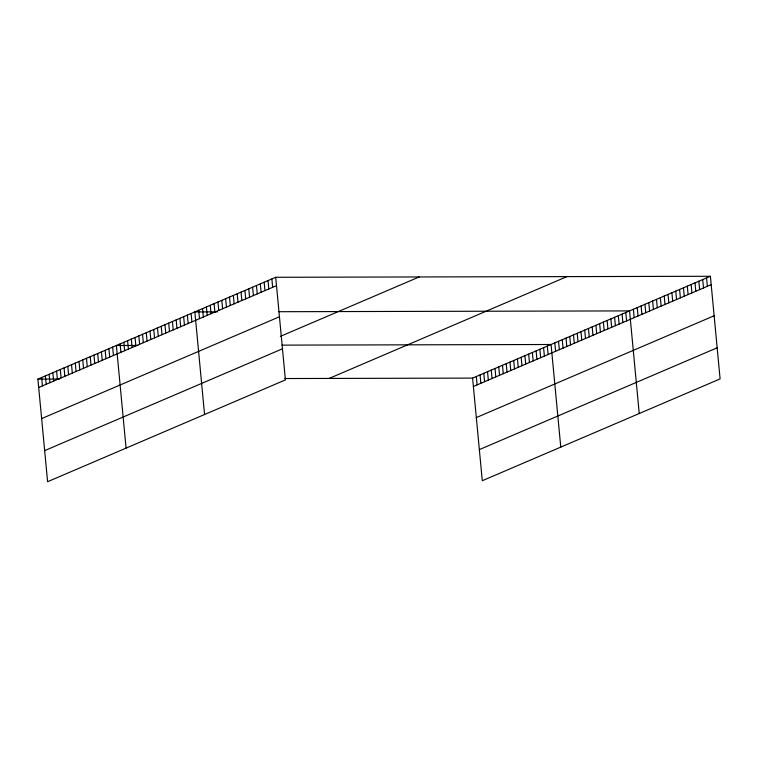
<?xml version="1.0" encoding="UTF-8"?>
<svg xmlns="http://www.w3.org/2000/svg" width="758" height="758" viewBox="0 0 758 758"><rect width="100%" height="100%" fill="white"/><g stroke="black" fill="none" stroke-linecap="round" stroke-linejoin="round"><path stroke-width="1.14" d="M275.713 277.286L285.406 379.9L47.602 481.718L37.9 379.104L275.713 277.286L710.398 276.282L720.1 378.896L482.287 480.714L472.594 378.1L710.398 276.282M38.696 387.499L276.499 285.681M41.633 418.596L279.446 316.768M280.375 336.372L419.155 276.954M44.665 450.631L282.469 348.803M329.143 378.431L566.956 276.613M473.38 386.495L711.193 284.667M476.318 417.582L714.131 315.764M479.35 449.617L717.163 347.799M217.508 311.851L194.853 311.908L204.556 414.522M278.982 311.709L629.547 310.903L639.24 413.508M137.947 345.459L116.381 345.506L126.074 448.12M281.995 345.127L551.066 344.502L560.768 447.106M37.9 379.104L59.475 379.057M284.8 378.536L472.594 378.1M706.551 277.93L707.347 286.316M702.704 279.579L703.49 287.964M698.848 281.227L699.643 289.613M695.001 282.876L695.797 291.261M691.144 284.525L691.94 292.91M687.298 286.173L688.093 294.559M683.451 287.822L684.237 296.207M679.594 289.471L680.39 297.856M675.748 291.119L676.543 299.505M671.901 292.768L672.687 301.153M668.044 294.417L668.84 302.802M664.197 296.065L664.993 304.451M660.351 297.714L661.137 306.099M656.494 299.363L657.29 307.748M652.647 301.011L653.443 309.397M648.801 302.66L649.587 311.045M644.944 304.309L645.74 312.694M641.097 305.957L641.893 314.343M637.241 307.606L638.037 315.991M633.394 309.255L634.19 317.64M625.805 312.495L626.601 320.89M622.072 314.096L622.868 322.491M618.329 315.698L619.125 324.092M614.596 317.299L615.392 325.694M610.863 318.9L611.649 327.285M607.12 320.501L607.916 328.887M603.387 322.103L604.183 330.488M599.644 323.704L600.44 332.089M595.911 325.296L596.707 333.691M592.178 326.897L592.964 335.292M588.435 328.498L589.231 336.893M584.702 330.1L585.498 338.494M580.96 331.701L581.756 340.086M577.226 333.302L578.022 341.687M573.493 334.903L574.28 343.289M569.751 336.495L570.547 344.89M566.018 338.096L566.804 346.491M562.275 339.698L563.071 348.093M558.542 341.299L559.338 349.694M554.809 342.9L555.595 351.286M547.333 346.103L548.119 354.488M543.59 347.704L544.386 356.089M539.857 349.296L540.653 357.691M536.114 350.897L536.91 359.292M532.381 352.498L533.177 360.893M528.648 354.1L529.435 362.495M524.906 355.701L525.701 364.086M521.172 357.302L521.968 365.688M517.43 358.904L518.226 367.289M513.697 360.495L514.492 368.89M509.963 362.097L510.75 370.491M506.221 363.698L507.017 372.093M502.488 365.299L503.284 373.694M498.745 366.9L499.541 375.286M495.012 368.502L495.808 376.887M491.279 370.103L492.065 378.488M487.536 371.704L488.332 380.09M483.803 373.296L484.589 381.691M480.06 374.897L480.856 383.292M476.327 376.499L477.123 384.893M271.857 278.935L272.653 287.329M268.01 280.583L268.806 288.978M264.163 282.232L264.949 290.627M260.307 283.88L261.103 292.275M256.46 285.529L257.256 293.924M252.613 287.178L253.399 295.573M248.757 288.826L249.553 297.221M244.91 290.475L245.706 298.87M241.063 292.124L241.849 300.519M237.207 293.772L238.003 302.167M233.36 295.421L234.146 303.816M229.503 297.07L230.299 305.465M225.657 298.718L226.453 307.113M221.81 300.367L222.596 308.762M217.953 302.016L218.749 310.41M214.107 303.664L214.902 312.059M210.26 305.313L211.046 313.708M206.403 306.962L207.199 315.356M202.557 308.61L203.352 317.005M198.71 310.259L199.496 318.654M191.12 313.509L191.907 321.894M187.378 315.11L188.173 323.495M183.644 316.711L184.44 325.097M179.911 318.303L180.698 326.698M176.169 319.904L176.965 328.299M172.436 321.506L173.222 329.901M168.693 323.107L169.489 331.502M164.96 324.708L165.756 333.103M161.217 326.31L162.013 334.695M157.484 327.911L158.28 336.296M153.751 329.512L154.537 337.897M150.008 331.104L150.804 339.499M146.275 332.705L147.071 341.1M142.532 334.306L143.328 342.701M138.799 335.908L139.595 344.303M135.066 337.509L135.853 345.894M131.323 339.11L132.119 347.496M127.59 340.712L128.386 349.097M123.848 342.303L124.644 350.698M120.115 343.905L120.91 352.299M112.639 347.107L113.435 355.502M108.906 348.708L109.692 357.103M105.163 350.31L105.959 358.695M101.43 351.911L102.226 360.296M97.697 353.512L98.483 361.898M93.954 355.104L94.75 363.499M90.221 356.705L91.007 365.1M86.478 358.307L87.274 366.701M82.745 359.908L83.541 368.303M79.003 361.509L79.798 369.895M75.269 363.11L76.065 371.496M71.536 364.712L72.323 373.097M67.794 366.304L68.59 374.698M64.06 367.905L64.856 376.3M60.318 369.506L61.114 377.901M56.585 371.107L57.381 379.502M52.852 372.709L53.638 381.103M49.109 374.31L49.905 382.695M45.376 375.911L46.172 384.297M41.633 377.512L42.429 385.898"/></g></svg>
